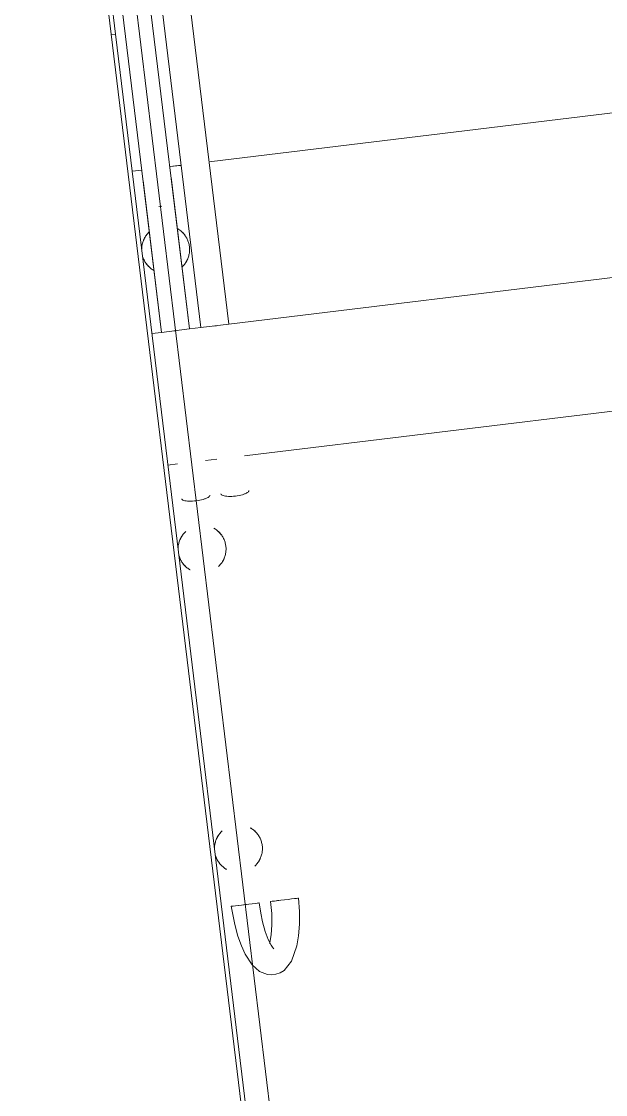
# Model space of a CAD drawing. Header units: metres. Extents: x 400403 to 400526, y 4543947 to 4544120.
# Drawn here: x 400459.229 to 400460.264, y 4544058.724 to 4544060.627 of the extents above; entities that cross this region are included whole.
import ezdxf

# ---------------------------------------------------------------- set-up
doc = ezdxf.new("R2010")
doc.units = ezdxf.units.M
for name, color, linetype, lineweight in [('A_HANDRAIL', 7, 'Continuous', 5), ('A_STAIR', 7, 'Continuous', 15), ('G-PLANOTM', 7, 'Continuous', 13)]:
    doc.layers.add(name, color=color, linetype=linetype, lineweight=lineweight)
doc.layers.add('A_RC', color=7, linetype='Continuous', lineweight=15, true_color=0x007f00)

# ---------------------------------------------------------------- blocks, each defined once
blk = doc.blocks.new('Railing - _start post-V2-PERON KAT _1_10 _-3_21_ KOTU TUĞLA DUVAR PLANI - 1_2')
at = {"layer": 'A_HANDRAIL', "color": 9, "true_color": 0xc0c0c0}
for p, q in [((-0.025, 0.735), (-0.0241, 0.735)), ((-0.0241, 0.735), (-0.0177, 0.735)), ((-0.0177, 0.735), (-0.0065, 0.735)), ((-0.0065, 0.735), (-0.0125, 0.735)), ((-0.0065, 0.735), (0.0065, 0.735)), ((0.0125, 0.735), (0.0065, 0.735)), ((0.0065, 0.735), (0.0177, 0.735)), ((0.0177, 0.735), (0.0241, 0.735)), ((0.0241, 0.735), (0.025, 0.735)), ((0.045, 0.735), (0.0459, 0.735)), ((0.0459, 0.735), (0.0523, 0.735)), ((0.0523, 0.735), (0.0635, 0.735)), ((0.0635, 0.735), (0.0575, 0.735)), ((0.0635, 0.735), (0.0765, 0.735)), ((0.0825, 0.735), (0.0765, 0.735)), ((0.0765, 0.735), (0.0825, 0.735)), ((0.0825, 0.735), (0.0877, 0.735)), ((0.0877, 0.735), (0.0916, 0.735)), ((0.0916, 0.735), (0.0941, 0.735)), ((0.0941, 0.735), (0.095, 0.735)), ((-0.003, -0.29), (-0.0005, -0.29)), ((0, -0.29), (0.003, -0.29)), ((0.067, -0.29), (0.073, -0.29))]:
    blk.add_line(p, q, dxfattribs=at)
at = {"layer": 'A_HANDRAIL', "color": 9, "true_color": 0xc0c0c0, "flags": 128}
for points in [[(0.095, 0.735), (0.0938, 0.7586), (0.0911, 0.7813), (0.0871, 0.8014), (0.0821, 0.8186), (0.0693, 0.8445), (0.0541, 0.8591), (0.0466, 0.8626), (0.039, 0.8643), (0.0314, 0.8644), (0.0241, 0.8628), (0.0109, 0.8556), (-0.0005, 0.8427), (-0.0109, 0.822), (-0.0157, 0.807), (-0.0198, 0.7889), (-0.0229, 0.768), (-0.025, 0.735)], [(0.041, 0.8191), (0.0404, 0.8184), (0.0387, 0.816), (0.0368, 0.8122), (0.0327, 0.8015), (0.0291, 0.7869), (0.0264, 0.7688), (0.0253, 0.7535), (0.025, 0.735)], [(0.045, 0.735), (0.0446, 0.7563), (0.0426, 0.7765), (0.0394, 0.7938), (0.0353, 0.8072), (0.0346, 0.8088)], [(-0.0217, 0.735), (-0.0241, 0.735), (-0.025, 0.735)], [(-0.0125, 0.735), (-0.0177, 0.735), (-0.0217, 0.735)], [(0.0065, 0.735), (0, 0.735), (-0.0065, 0.735)], [(0.025, 0.735), (0.0241, 0.735), (0.0216, 0.735), (0.0177, 0.735), (0.0125, 0.735)], [(0.0483, 0.735), (0.0459, 0.735), (0.045, 0.735)], [(0.0575, 0.735), (0.0523, 0.735), (0.0483, 0.735)], [(0.0765, 0.735), (0.07, 0.735), (0.0635, 0.735)], [(0.0916, 0.735), (0.0877, 0.735), (0.0825, 0.735)], [(0.095, 0.735), (0.0941, 0.735), (0.0916, 0.735)], [(-0.0254, 0.6691), (-0.0267, 0.668), (-0.028, 0.667), (-0.0293, 0.6658), (-0.0305, 0.6646), (-0.0316, 0.6634), (-0.0328, 0.6621), (-0.0338, 0.6607), (-0.0348, 0.6594), (-0.0358, 0.658), (-0.0367, 0.6565), (-0.0375, 0.655), (-0.0383, 0.6535), (-0.039, 0.652), (-0.0396, 0.6504), (-0.0402, 0.6488), (-0.0407, 0.6472), (-0.0412, 0.6455), (-0.0416, 0.6439), (-0.0419, 0.6422), (-0.0421, 0.6408)], [(0.0254, 0.6009), (0.0267, 0.602), (0.028, 0.603), (0.0293, 0.6042), (0.0305, 0.6054), (0.0316, 0.6066), (0.0328, 0.6079), (0.0338, 0.6093), (0.0348, 0.6106), (0.0358, 0.612), (0.0367, 0.6135), (0.0375, 0.615), (0.0383, 0.6165), (0.039, 0.618), (0.0396, 0.6196), (0.0402, 0.6212), (0.0407, 0.6228), (0.0412, 0.6245), (0.0416, 0.6261), (0.0419, 0.6278), (0.0421, 0.6295), (0.0423, 0.6311), (0.0424, 0.6328), (0.0425, 0.6345), (0.0425, 0.6362), (0.0424, 0.6379), (0.0422, 0.6396), (0.042, 0.6413), (0.0417, 0.643), (0.0414, 0.6447), (0.041, 0.6463), (0.0405, 0.6479), (0.0399, 0.6495), (0.0393, 0.6511), (0.0386, 0.6527), (0.0379, 0.6542), (0.0371, 0.6557), (0.0362, 0.6572), (0.0353, 0.6586), (0.0344, 0.66), (0.0333, 0.6614), (0.0323, 0.6627), (0.0311, 0.6639), (0.0299, 0.6652), (0.0287, 0.6663), (0.0274, 0.6675), (0.0261, 0.6685), (0.0249, 0.6694)], [(-0.042, 0.6287), (-0.0417, 0.627), (-0.0414, 0.6253), (-0.041, 0.6237), (-0.0405, 0.6221), (-0.0399, 0.6205), (-0.0393, 0.6189), (-0.0386, 0.6173), (-0.0379, 0.6158), (-0.0371, 0.6143), (-0.0362, 0.6128), (-0.0353, 0.6114), (-0.0344, 0.61), (-0.0333, 0.6086), (-0.0323, 0.6073), (-0.0311, 0.6061), (-0.0299, 0.6048), (-0.0287, 0.6037), (-0.0274, 0.6025), (-0.0261, 0.6015), (-0.0248, 0.6005)], [(-0.0254, 0.1341), (-0.0267, 0.133), (-0.028, 0.132), (-0.0293, 0.1308), (-0.0305, 0.1296), (-0.0316, 0.1284), (-0.0328, 0.1271), (-0.0338, 0.1257), (-0.0348, 0.1244), (-0.0358, 0.123), (-0.0367, 0.1215), (-0.0375, 0.12), (-0.0383, 0.1185), (-0.039, 0.117), (-0.0396, 0.1154), (-0.0402, 0.1138), (-0.0407, 0.1122), (-0.0412, 0.1105), (-0.0416, 0.1089), (-0.0419, 0.1072), (-0.0421, 0.1058)], [(0.0254, 0.0659), (0.0267, 0.067), (0.028, 0.068), (0.0293, 0.0692), (0.0305, 0.0704), (0.0316, 0.0716), (0.0328, 0.0729), (0.0338, 0.0743), (0.0348, 0.0756), (0.0358, 0.077), (0.0367, 0.0785), (0.0375, 0.08), (0.0383, 0.0815), (0.039, 0.083), (0.0396, 0.0846), (0.0402, 0.0862), (0.0407, 0.0878), (0.0412, 0.0895), (0.0416, 0.0911), (0.0419, 0.0928), (0.0421, 0.0945), (0.0423, 0.0961), (0.0424, 0.0978), (0.0425, 0.0995), (0.0425, 0.1012), (0.0424, 0.1029), (0.0422, 0.1046), (0.042, 0.1063), (0.0417, 0.108), (0.0414, 0.1097), (0.041, 0.1113), (0.0405, 0.1129), (0.0399, 0.1145), (0.0393, 0.1161), (0.0386, 0.1177), (0.0379, 0.1192), (0.0371, 0.1207), (0.0362, 0.1222), (0.0353, 0.1236), (0.0344, 0.125), (0.0333, 0.1264), (0.0323, 0.1277), (0.0311, 0.1289), (0.0299, 0.1302), (0.0287, 0.1313), (0.0274, 0.1325), (0.0261, 0.1335), (0.0253, 0.1342)], [(-0.042, 0.0937), (-0.0417, 0.092), (-0.0414, 0.0903), (-0.041, 0.0887), (-0.0405, 0.0871), (-0.0399, 0.0855), (-0.0393, 0.0839), (-0.0386, 0.0823), (-0.0379, 0.0808), (-0.0371, 0.0793), (-0.0362, 0.0778), (-0.0353, 0.0764), (-0.0344, 0.075), (-0.0333, 0.0736), (-0.0323, 0.0723), (-0.0311, 0.0711), (-0.0299, 0.0698), (-0.0287, 0.0687), (-0.0274, 0.0675), (-0.0261, 0.0665), (-0.025, 0.0656)]]:
    blk.add_lwpolyline(points, dxfattribs=at)
at = {"layer": 'A_HANDRAIL', "color": 9, "true_color": 0xc0c0c0}
for centre, start, end in [((0, 0.635), 127.0796, 129.319), ((0, 0.635), 50.681, 52.9204), ((0, 0.635), 139.6378, 150), ((0, 0.635), 30, 40.3622), ((0, 0.635), 210, 220.3622), ((0, 0.635), 319.6378, 330), ((0, 0.635), 230.681, 233.0705), ((0, 0.635), 306.9295, 309.319), ((0, 0.1), 127.2309, 129.319), ((0, 0.1), 50.681, 52.7691), ((0, 0.1), 139.6378, 150), ((0, 0.1), 30, 40.3622), ((0, 0.1), 210, 220.3622), ((0, 0.1), 319.6378, 330), ((0, 0.1), 230.681, 232.7691), ((0, 0.1), 307.2309, 309.066)]:
    blk.add_arc(centre, 0.0425, start, end, dxfattribs=at)
for points in [[(-0.025, 0.007), (-0.025, 0.0076), (-0.0244, 0.0088), (-0.0219, 0.0104), (-0.0179, 0.0119), (-0.0109, 0.0133), (0, 0.0141), (0.0109, 0.0133), (0.0179, 0.0119), (0.0219, 0.0104), (0.0244, 0.0088), (0.025, 0.0076), (0.025, 0.007)], [(0.045, 0.007), (0.045, 0.0076), (0.0456, 0.0088), (0.0481, 0.0104), (0.0521, 0.0119), (0.0591, 0.0133), (0.07, 0.0141), (0.0809, 0.0133), (0.0879, 0.0119), (0.0919, 0.0104), (0.0944, 0.0088), (0.095, 0.0076), (0.095, 0.007)]]:
    blk.add_open_spline(points, degree=3, knots=[0, 0, 0, 0, 0.083333, 0.166667, 0.25, 0.333333, 0.5, 0.666667, 0.75, 0.833333, 0.916667, 1, 1, 1, 1], dxfattribs=at)
blk = doc.blocks.new('Railing - Baluster-V3-PERON KAT _1_10 _-3_21_ KOTU TUĞLA DUVAR PLANI - 1_2')
at = {"layer": 'A_HANDRAIL', "color": 9, "true_color": 0xc0c0c0, "flags": 128}
for points in [[(-0.0254, 0.0341), (-0.0267, 0.033), (-0.028, 0.032), (-0.0293, 0.0308), (-0.0305, 0.0296), (-0.0316, 0.0284), (-0.0328, 0.0271), (-0.0338, 0.0257), (-0.0348, 0.0244), (-0.0358, 0.023), (-0.0367, 0.0215), (-0.0375, 0.02), (-0.0383, 0.0185), (-0.039, 0.017), (-0.0396, 0.0154), (-0.0402, 0.0138), (-0.0407, 0.0122), (-0.0412, 0.0105), (-0.0416, 0.0089), (-0.0419, 0.0072), (-0.0421, 0.0058)], [(0.0254, -0.0341), (0.0267, -0.033), (0.028, -0.032), (0.0293, -0.0308), (0.0305, -0.0296), (0.0316, -0.0284), (0.0328, -0.0271), (0.0338, -0.0257), (0.0348, -0.0244), (0.0358, -0.023), (0.0367, -0.0215), (0.0375, -0.02), (0.0383, -0.0185), (0.039, -0.017), (0.0396, -0.0154), (0.0402, -0.0138), (0.0407, -0.0122), (0.0412, -0.0105), (0.0416, -0.0089), (0.0419, -0.0072), (0.0421, -0.0055), (0.0423, -0.0039), (0.0424, -0.0022), (0.0425, -0.0005), (0.0425, 0.0012), (0.0424, 0.0029), (0.0422, 0.0046), (0.042, 0.0063), (0.0417, 0.008), (0.0414, 0.0097), (0.041, 0.0113), (0.0405, 0.0129), (0.0399, 0.0145), (0.0393, 0.0161), (0.0386, 0.0177), (0.0379, 0.0192), (0.0371, 0.0207), (0.0362, 0.0222), (0.0353, 0.0236), (0.0344, 0.025), (0.0333, 0.0264), (0.0323, 0.0277), (0.0311, 0.0289), (0.0299, 0.0302), (0.0287, 0.0313), (0.0274, 0.0325), (0.0261, 0.0335), (0.025, 0.0344)], [(-0.042, -0.0063), (-0.0417, -0.008), (-0.0414, -0.0097), (-0.041, -0.0113), (-0.0405, -0.0129), (-0.0399, -0.0145), (-0.0393, -0.0161), (-0.0386, -0.0177), (-0.0379, -0.0192), (-0.0371, -0.0207), (-0.0362, -0.0222), (-0.0353, -0.0236), (-0.0344, -0.025), (-0.0333, -0.0264), (-0.0323, -0.0277), (-0.0311, -0.0289), (-0.0299, -0.0302), (-0.0287, -0.0313), (-0.0274, -0.0325), (-0.0261, -0.0335), (-0.025, -0.0344)]]:
    blk.add_lwpolyline(points, dxfattribs=at)
at = {"layer": 'A_HANDRAIL', "color": 9, "true_color": 0xc0c0c0}
for start, end in [(139.6378, 150), (127.2319, 129.319), (50.681, 52.7681), (30, 40.3622), (210, 220.3622), (230.681, 232.7681), (307.2319, 309.319), (319.6378, 330)]:
    blk.add_arc((0, 0), 0.0425, start, end, dxfattribs=at)
blk = doc.blocks.new('Railing - Railing-2368238-PERON KAT _1_10 _-3_21_ KOTU TUĞLA DUVAR PLANI - 1_2')
at = {"layer": 'A_HANDRAIL', "color": 9, "true_color": 0xc0c0c0}
for p, q in [((65.1716, 23.8968), (64.0864, 24.6852)), ((65.1422, 23.8563), (64.0759, 24.631)), ((65.1716, 23.8968), (65.1422, 23.8563))]:
    blk.add_line(p, q, dxfattribs=at)
at = {"extrusion": (0, 0, -1), "zscale": -1, "rotation": 126.0000000000003}
for name, p in [('Railing - Baluster-V3-PERON KAT _1_10 _-3_21_ KOTU TUĞLA DUVAR PLANI - 1_2', (-64.9984, 23.9051)), ('Railing - _start post-V2-PERON KAT _1_10 _-3_21_ KOTU TUĞLA DUVAR PLANI - 1_2', (-65.3504, 23.6494))]:
    blk.add_blockref(name, p, dxfattribs=at)
blk = doc.blocks.new('Top Rail Type - Top Rail_Internal_-2368279-PERON KAT _1_10 _-3_21_ KOTU TUĞLA DUVAR PLANI - 1_2')
at = {"layer": 'A_HANDRAIL', "color": 9, "true_color": 0xc0c0c0}
for p, q in [((65.1304, 23.8401), (64.911, 23.9995)), ((64.8816, 23.9591), (65.1011, 23.7997)), ((64.9346, 23.9483), (64.9377, 23.9525))]:
    blk.add_line(p, q, dxfattribs=at)
blk = doc.blocks.new('Top Rail Type - Top Rail_Internal_-V5-PERON KAT _1_10 _-3_21_ KOTU TUĞLA DUVAR PLANI - 1_2')
at = {"layer": 'A_HANDRAIL', "color": 9, "true_color": 0xc0c0c0}
for p, q in [((65.1304, 23.8401), (64.0717, 24.6093)), ((65.1011, 23.7997), (64.0612, 24.5552)), ((65.1011, 23.7997), (65.1304, 23.8401))]:
    blk.add_line(p, q, dxfattribs=at)
blk = doc.blocks.new('D1010-30_Escalator - H_6120-V18-PERON KAT _1_10 _-3_21_ KOTU TUĞLA DUVAR PLANI - 1_2')
at = {"layer": 'G-PLANOTM'}
for p, q in [((0.56, -8.5651), (0.56, -3.5551)), ((0.51, -5.1098), (0.51, -8.5251)), ((0.5179, -5.2845), (0.5179, -5.1016)), ((0.51, -5.2845), (0.5179, -5.2845)), ((0.5179, -5.2845), (0.5179, -6.0479)), ((0.5179, -6.0479), (0.5179, -7.3752))]:
    blk.add_line(p, q, dxfattribs=at)
blk = doc.blocks.new('M09-PRT-S24-ZZ-M3-ARC-01_rvt-1-PERON KAT _1_10 _-3_21_ KOTU TUĞLA DUVAR PLANI - 1_2')
at = {"layer": 'A_STAIR', "color": 9, "lineweight": 5, "true_color": 0xc0c0c0}
for p, q in [((64.937, 24.0672), (65.9421, 25.4506)), ((64.937, 24.0672), (65.9421, 25.4506)), ((65.1716, 23.8968), (66.1767, 25.2802)), ((65.1716, 23.8968), (66.1767, 25.2802)), ((64.8958, 24.0106), (64.9069, 24.0258)), ((64.8958, 24.0106), (64.9069, 24.0258)), ((64.8564, 23.9563), (64.8664, 23.9701)), ((64.8564, 23.9563), (64.8664, 23.9701)), ((65.1304, 23.8401), (65.1422, 23.8563)), ((65.1304, 23.8401), (65.1422, 23.8563)), ((65.091, 23.7859), (65.1011, 23.7997)), ((65.091, 23.7859), (65.1011, 23.7997))]:
    blk.add_line(p, q, dxfattribs=at)
at = {"lineweight": 15, "rotation": 53.99999999999949}
blk.add_blockref('D1010-30_Escalator - H_6120-V18-PERON KAT _1_10 _-3_21_ KOTU TUĞLA DUVAR PLANI - 1_2', (60.0786, 26.7874), dxfattribs=at)
at = {"lineweight": 15}
for name in ['Railing - Railing-2368238-PERON KAT _1_10 _-3_21_ KOTU TUĞLA DUVAR PLANI - 1_2', 'Top Rail Type - Top Rail_Internal_-V5-PERON KAT _1_10 _-3_21_ KOTU TUĞLA DUVAR PLANI - 1_2', 'Top Rail Type - Top Rail_Internal_-2368279-PERON KAT _1_10 _-3_21_ KOTU TUĞLA DUVAR PLANI - 1_2']:
    blk.add_blockref(name, (0, 0), dxfattribs=at)
blk = doc.blocks.new('M09-PRT-S24-ZZ-M3-STR-01_rvt-1-PERON KAT _1_10 _-3_21_ KOTU TUĞLA DUVAR PLANI - 1_2')
at = {"layer": 'A_RC'}
for p, q in [((66.3669, 25.1422), (65.3616, 23.7585)), ((65.3324, 23.7183), (65.3205, 23.7019)), ((65.2913, 23.6617), (65.2811, 23.6477))]:
    blk.add_line(p, q, dxfattribs=at)
blk = doc.blocks.new('Railing - _start post-V2-PERON KAT _1_10 _-3_21_ KOTU TUĞLA DUVAR PLANI - 2_2')
at = {"layer": 'A_HANDRAIL', "color": 9, "lineweight": 5, "true_color": 0xc0c0c0}
for p, q in [((-0.025, 0.735), (-0.0241, 0.735)), ((-0.0241, 0.735), (-0.0177, 0.735)), ((-0.0177, 0.735), (-0.0065, 0.735)), ((-0.0065, 0.735), (-0.0125, 0.735)), ((-0.0065, 0.735), (0.0065, 0.735)), ((0.0125, 0.735), (0.0065, 0.735)), ((0.0065, 0.735), (0.0177, 0.735)), ((0.0177, 0.735), (0.0241, 0.735)), ((0.0241, 0.735), (0.025, 0.735)), ((0.045, 0.735), (0.0459, 0.735)), ((0.0459, 0.735), (0.0523, 0.735)), ((0.0523, 0.735), (0.0635, 0.735)), ((0.0635, 0.735), (0.0575, 0.735)), ((0.0635, 0.735), (0.0765, 0.735)), ((0.0825, 0.735), (0.0765, 0.735)), ((0.0765, 0.735), (0.0825, 0.735)), ((0.0825, 0.735), (0.0877, 0.735)), ((0.0877, 0.735), (0.0916, 0.735)), ((0.0916, 0.735), (0.0941, 0.735)), ((0.0941, 0.735), (0.095, 0.735)), ((-0.003, -0.29), (-0.0005, -0.29)), ((0, -0.29), (0.003, -0.29)), ((0.067, -0.29), (0.073, -0.29))]:
    blk.add_line(p, q, dxfattribs=at)
at = {"layer": 'A_HANDRAIL', "color": 9, "lineweight": 5, "true_color": 0xc0c0c0, "flags": 128}
for points in [[(0.095, 0.735), (0.0938, 0.7586), (0.0911, 0.7813), (0.0871, 0.8014), (0.0821, 0.8186), (0.0693, 0.8445), (0.0541, 0.8591), (0.0466, 0.8626), (0.039, 0.8643), (0.0314, 0.8644), (0.0241, 0.8628), (0.0109, 0.8556), (-0.0005, 0.8427), (-0.0109, 0.822), (-0.0157, 0.807), (-0.0198, 0.7889), (-0.0229, 0.768), (-0.025, 0.735)], [(0.041, 0.8191), (0.0404, 0.8184), (0.0387, 0.816), (0.0368, 0.8122), (0.0327, 0.8015), (0.0291, 0.7869), (0.0264, 0.7688), (0.0253, 0.7535), (0.025, 0.735)], [(0.045, 0.735), (0.0446, 0.7563), (0.0426, 0.7765), (0.0394, 0.7938), (0.0353, 0.8072), (0.0346, 0.8088)], [(-0.0217, 0.735), (-0.0241, 0.735), (-0.025, 0.735)], [(-0.0125, 0.735), (-0.0177, 0.735), (-0.0217, 0.735)], [(0.0065, 0.735), (0, 0.735), (-0.0065, 0.735)], [(0.0216, 0.735), (0.0177, 0.735), (0.0125, 0.735)], [(0.025, 0.735), (0.0241, 0.735), (0.0216, 0.735)], [(0.0483, 0.735), (0.0459, 0.735), (0.045, 0.735)], [(0.0575, 0.735), (0.0523, 0.735), (0.0483, 0.735)], [(0.0765, 0.735), (0.07, 0.735), (0.0635, 0.735)], [(0.0916, 0.735), (0.0877, 0.735), (0.0825, 0.735)], [(0.095, 0.735), (0.0941, 0.735), (0.0916, 0.735)], [(-0.0254, 0.6691), (-0.0267, 0.668), (-0.028, 0.667), (-0.0293, 0.6658), (-0.0305, 0.6646), (-0.0316, 0.6634), (-0.0328, 0.6621), (-0.0338, 0.6607), (-0.0348, 0.6594), (-0.0358, 0.658), (-0.0367, 0.6565), (-0.0375, 0.655), (-0.0383, 0.6535), (-0.039, 0.652), (-0.0396, 0.6504), (-0.0402, 0.6488), (-0.0407, 0.6472), (-0.0412, 0.6455), (-0.0416, 0.6439), (-0.0419, 0.6422), (-0.0421, 0.6408)], [(0.0254, 0.6009), (0.0267, 0.602), (0.028, 0.603), (0.0293, 0.6042), (0.0305, 0.6054), (0.0316, 0.6066), (0.0328, 0.6079), (0.0338, 0.6093), (0.0348, 0.6106), (0.0358, 0.612), (0.0367, 0.6135), (0.0375, 0.615), (0.0383, 0.6165), (0.039, 0.618), (0.0396, 0.6196), (0.0402, 0.6212), (0.0407, 0.6228), (0.0412, 0.6245), (0.0416, 0.6261), (0.0419, 0.6278), (0.0421, 0.6295), (0.0423, 0.6311), (0.0424, 0.6328), (0.0425, 0.6345), (0.0425, 0.6362), (0.0424, 0.6379), (0.0422, 0.6396), (0.042, 0.6413), (0.0417, 0.643), (0.0414, 0.6447), (0.041, 0.6463), (0.0405, 0.6479), (0.0399, 0.6495), (0.0393, 0.6511), (0.0386, 0.6527), (0.0379, 0.6542), (0.0371, 0.6557), (0.0362, 0.6572), (0.0353, 0.6586), (0.0344, 0.66), (0.0333, 0.6614), (0.0323, 0.6627), (0.0311, 0.6639), (0.0299, 0.6652), (0.0287, 0.6663), (0.0274, 0.6675), (0.0261, 0.6685), (0.0249, 0.6694)], [(-0.042, 0.6287), (-0.0417, 0.627), (-0.0414, 0.6253), (-0.041, 0.6237), (-0.0405, 0.6221), (-0.0399, 0.6205), (-0.0393, 0.6189), (-0.0386, 0.6173), (-0.0379, 0.6158), (-0.0371, 0.6143), (-0.0362, 0.6128), (-0.0353, 0.6114), (-0.0344, 0.61), (-0.0333, 0.6086), (-0.0323, 0.6073), (-0.0311, 0.6061), (-0.0299, 0.6048), (-0.0287, 0.6037), (-0.0274, 0.6025), (-0.0261, 0.6015), (-0.0248, 0.6005)], [(-0.0254, 0.1341), (-0.0267, 0.133), (-0.028, 0.132), (-0.0293, 0.1308), (-0.0305, 0.1296), (-0.0316, 0.1284), (-0.0328, 0.1271), (-0.0338, 0.1257), (-0.0348, 0.1244), (-0.0358, 0.123), (-0.0367, 0.1215), (-0.0375, 0.12), (-0.0383, 0.1185), (-0.039, 0.117), (-0.0396, 0.1154), (-0.0402, 0.1138), (-0.0407, 0.1122), (-0.0412, 0.1105), (-0.0416, 0.1089), (-0.0419, 0.1072), (-0.0421, 0.1058)], [(0.0254, 0.0659), (0.0267, 0.067), (0.028, 0.068), (0.0293, 0.0692), (0.0305, 0.0704), (0.0316, 0.0716), (0.0328, 0.0729), (0.0338, 0.0743), (0.0348, 0.0756), (0.0358, 0.077), (0.0367, 0.0785), (0.0375, 0.08), (0.0383, 0.0815), (0.039, 0.083), (0.0396, 0.0846), (0.0402, 0.0862), (0.0407, 0.0878), (0.0412, 0.0895), (0.0416, 0.0911), (0.0419, 0.0928), (0.0421, 0.0945), (0.0423, 0.0961), (0.0424, 0.0978), (0.0425, 0.0995), (0.0425, 0.1012), (0.0424, 0.1029), (0.0422, 0.1046), (0.042, 0.1063), (0.0417, 0.108), (0.0414, 0.1097), (0.041, 0.1113), (0.0405, 0.1129), (0.0399, 0.1145), (0.0393, 0.1161), (0.0386, 0.1177), (0.0379, 0.1192), (0.0371, 0.1207), (0.0362, 0.1222), (0.0353, 0.1236), (0.0344, 0.125), (0.0333, 0.1264), (0.0323, 0.1277), (0.0311, 0.1289), (0.0299, 0.1302), (0.0287, 0.1313), (0.0274, 0.1325), (0.0261, 0.1335), (0.025, 0.1344)], [(-0.042, 0.0937), (-0.0417, 0.092), (-0.0414, 0.0903), (-0.041, 0.0887), (-0.0405, 0.0871), (-0.0399, 0.0855), (-0.0393, 0.0839), (-0.0386, 0.0823), (-0.0379, 0.0808), (-0.0371, 0.0793), (-0.0362, 0.0778), (-0.0353, 0.0764), (-0.0344, 0.075), (-0.0333, 0.0736), (-0.0323, 0.0723), (-0.0311, 0.0711), (-0.0299, 0.0698), (-0.0287, 0.0687), (-0.0274, 0.0675), (-0.0261, 0.0665), (-0.025, 0.0656)]]:
    blk.add_lwpolyline(points, dxfattribs=at)
at = {"layer": 'A_HANDRAIL', "color": 9, "lineweight": 5, "true_color": 0xc0c0c0}
for centre, start, end in [((0, 0.635), 127.0796, 129.319), ((0, 0.635), 50.681, 52.9204), ((0, 0.635), 139.6378, 150), ((0, 0.635), 30, 40.3622), ((0, 0.635), 210, 219.7291), ((0, 0.635), 319.6378, 330), ((0, 0.635), 230.681, 233.0705), ((0, 0.635), 306.9295, 309.319), ((0, 0.1), 127.2309, 129.319), ((0, 0.1), 50.681, 52.7691), ((0, 0.1), 139.6378, 150), ((0, 0.1), 30, 40.3622), ((0, 0.1), 210, 220.3622), ((0, 0.1), 319.6378, 330), ((0, 0.1), 230.681, 232.7691), ((0, 0.1), 307.2309, 309.319)]:
    blk.add_arc(centre, 0.0425, start, end, dxfattribs=at)
for points in [[(-0.025, 0.007), (-0.025, 0.0076), (-0.0244, 0.0088), (-0.0219, 0.0104), (-0.0179, 0.0119), (-0.0109, 0.0133), (0, 0.0141), (0.0109, 0.0133), (0.0179, 0.0119), (0.0219, 0.0104), (0.0244, 0.0088), (0.025, 0.0076), (0.025, 0.007)], [(0.045, 0.007), (0.045, 0.0076), (0.0456, 0.0088), (0.0481, 0.0104), (0.0521, 0.0119), (0.0591, 0.0133), (0.07, 0.0141), (0.0809, 0.0133), (0.0879, 0.0119), (0.0919, 0.0104), (0.0944, 0.0088), (0.095, 0.0076), (0.095, 0.007)]]:
    blk.add_open_spline(points, degree=3, knots=[0, 0, 0, 0, 0.083333, 0.166667, 0.25, 0.333333, 0.5, 0.666667, 0.75, 0.833333, 0.916667, 1, 1, 1, 1], dxfattribs=at)
blk = doc.blocks.new('Railing - Baluster-V3-PERON KAT _1_10 _-3_21_ KOTU TUĞLA DUVAR PLANI - 2_2')
at = {"layer": 'A_HANDRAIL', "color": 9, "lineweight": 5, "true_color": 0xc0c0c0, "flags": 128}
for points in [[(-0.0254, 0.0341), (-0.0267, 0.033), (-0.028, 0.032), (-0.0293, 0.0308), (-0.0305, 0.0296), (-0.0316, 0.0284), (-0.0328, 0.0271), (-0.0338, 0.0257), (-0.0348, 0.0244), (-0.0358, 0.023), (-0.0367, 0.0215), (-0.0375, 0.02), (-0.0383, 0.0185), (-0.039, 0.017), (-0.0396, 0.0154), (-0.0402, 0.0138), (-0.0407, 0.0122), (-0.0412, 0.0105), (-0.0416, 0.0089), (-0.0419, 0.0072), (-0.0421, 0.0058)], [(0.0254, -0.0341), (0.0267, -0.033), (0.028, -0.032), (0.0293, -0.0308), (0.0305, -0.0296), (0.0316, -0.0284), (0.0328, -0.0271), (0.0338, -0.0257), (0.0348, -0.0244), (0.0358, -0.023), (0.0367, -0.0215), (0.0375, -0.02), (0.0383, -0.0185), (0.039, -0.017), (0.0396, -0.0154), (0.0402, -0.0138), (0.0407, -0.0122), (0.0412, -0.0105), (0.0416, -0.0089), (0.0419, -0.0072), (0.0421, -0.0055), (0.0423, -0.0039), (0.0424, -0.0022), (0.0425, -0.0005), (0.0425, 0.0012), (0.0424, 0.0029), (0.0422, 0.0046), (0.042, 0.0063), (0.0417, 0.008), (0.0414, 0.0097), (0.041, 0.0113), (0.0405, 0.0129), (0.0399, 0.0145), (0.0393, 0.0161), (0.0386, 0.0177), (0.0379, 0.0192), (0.0371, 0.0207), (0.0362, 0.0222), (0.0353, 0.0236), (0.0344, 0.025), (0.0333, 0.0264), (0.0323, 0.0277), (0.0311, 0.0289), (0.0299, 0.0302), (0.0287, 0.0313), (0.0274, 0.0325), (0.0261, 0.0335), (0.025, 0.0344)], [(-0.042, -0.0063), (-0.0417, -0.008), (-0.0414, -0.0097), (-0.041, -0.0113), (-0.0405, -0.0129), (-0.0399, -0.0145), (-0.0393, -0.0161), (-0.0386, -0.0177), (-0.0379, -0.0192), (-0.0371, -0.0207), (-0.0362, -0.0222), (-0.0353, -0.0236), (-0.0344, -0.025), (-0.0333, -0.0264), (-0.0323, -0.0277), (-0.0311, -0.0289), (-0.0299, -0.0302), (-0.0287, -0.0313), (-0.0274, -0.0325), (-0.0261, -0.0335), (-0.025, -0.0344)]]:
    blk.add_lwpolyline(points, dxfattribs=at)
at = {"layer": 'A_HANDRAIL', "color": 9, "lineweight": 5, "true_color": 0xc0c0c0}
for start, end in [(139.6378, 150), (127.2319, 129.319), (50.681, 52.7681), (30, 40.3622), (210, 220.3622), (230.681, 232.7681), (307.2319, 309.319), (319.6378, 330)]:
    blk.add_arc((0, 0), 0.0425, start, end, dxfattribs=at)
blk = doc.blocks.new('Railing - Railing-2368238-PERON KAT _1_10 _-3_21_ KOTU TUĞLA DUVAR PLANI - 2_2')
at = {"layer": 'A_HANDRAIL', "color": 9, "lineweight": 5, "true_color": 0xc0c0c0}
for p, q in [((65.1716, 23.8968), (64.0864, 24.6852)), ((65.1422, 23.8563), (64.0759, 24.631)), ((65.1716, 23.8968), (65.1422, 23.8563))]:
    blk.add_line(p, q, dxfattribs=at)
at = {"extrusion": (0, 0, -1), "zscale": -1, "rotation": 126.0000000000003}
for name, p in [('Railing - Baluster-V3-PERON KAT _1_10 _-3_21_ KOTU TUĞLA DUVAR PLANI - 2_2', (-64.9984, 23.9051)), ('Railing - _start post-V2-PERON KAT _1_10 _-3_21_ KOTU TUĞLA DUVAR PLANI - 2_2', (-65.3504, 23.6494))]:
    blk.add_blockref(name, p, dxfattribs=at)
blk = doc.blocks.new('Top Rail Type - Top Rail_Internal_-2368279-PERON KAT _1_10 _-3_21_ KOTU TUĞLA DUVAR PLANI - 2_2')
at = {"layer": 'A_HANDRAIL', "color": 9, "lineweight": 5, "true_color": 0xc0c0c0}
for p, q in [((65.1304, 23.8401), (64.911, 23.9995)), ((64.8816, 23.9591), (65.1011, 23.7997)), ((64.9346, 23.9483), (64.9377, 23.9525))]:
    blk.add_line(p, q, dxfattribs=at)
blk = doc.blocks.new('Top Rail Type - Top Rail_Internal_-V5-PERON KAT _1_10 _-3_21_ KOTU TUĞLA DUVAR PLANI - 2_2')
at = {"layer": 'A_HANDRAIL', "color": 9, "lineweight": 5, "true_color": 0xc0c0c0}
for p, q in [((65.1304, 23.8401), (64.0717, 24.6093)), ((65.1011, 23.7997), (64.0612, 24.5552)), ((65.1011, 23.7997), (65.1304, 23.8401))]:
    blk.add_line(p, q, dxfattribs=at)
blk = doc.blocks.new('D1010-30_Escalator - H_6120-V16-PERON KAT _1_10 _-3_21_ KOTU TUĞLA DUVAR PLANI - 2_2')
at = {"layer": 'G-PLANOTM'}
for p, q in [((0.56, -8.5651), (0.56, -3.5551)), ((0.51, -5.1098), (0.51, -8.5251)), ((0.5179, -5.2845), (0.5179, -5.1016)), ((0.51, -5.2845), (0.5179, -5.2845)), ((0.5179, -5.2845), (0.5179, -6.0479)), ((0.5179, -6.0479), (0.5179, -7.3752))]:
    blk.add_line(p, q, dxfattribs=at)
blk = doc.blocks.new('M09-PRT-S24-ZZ-M3-ARC-01_rvt-1-PERON KAT _1_10 _-3_21_ KOTU TUĞLA DUVAR PLANI - 2_2')
at = {"layer": 'A_STAIR', "color": 9, "lineweight": 5, "true_color": 0xc0c0c0}
for p, q in [((64.937, 24.0672), (65.9421, 25.4506)), ((64.937, 24.0672), (65.9421, 25.4506)), ((65.1716, 23.8968), (66.1767, 25.2802)), ((65.1716, 23.8968), (66.1767, 25.2802)), ((64.8958, 24.0106), (64.9076, 24.0268)), ((64.8958, 24.0106), (64.9076, 24.0268)), ((64.8564, 23.9563), (64.8664, 23.9701)), ((64.8564, 23.9563), (64.8664, 23.9701)), ((65.1304, 23.8401), (65.1422, 23.8563)), ((65.1304, 23.8401), (65.1422, 23.8563)), ((65.091, 23.7859), (65.1011, 23.7997)), ((65.091, 23.7859), (65.1011, 23.7997))]:
    blk.add_line(p, q, dxfattribs=at)
at = {"lineweight": 15}
for name in ['Railing - Railing-2368238-PERON KAT _1_10 _-3_21_ KOTU TUĞLA DUVAR PLANI - 2_2', 'Top Rail Type - Top Rail_Internal_-V5-PERON KAT _1_10 _-3_21_ KOTU TUĞLA DUVAR PLANI - 2_2', 'Top Rail Type - Top Rail_Internal_-2368279-PERON KAT _1_10 _-3_21_ KOTU TUĞLA DUVAR PLANI - 2_2']:
    blk.add_blockref(name, (0, 0), dxfattribs=at)
at = {"lineweight": 15, "rotation": 53.99999999999949}
blk.add_blockref('D1010-30_Escalator - H_6120-V16-PERON KAT _1_10 _-3_21_ KOTU TUĞLA DUVAR PLANI - 2_2', (60.0786, 26.7874), dxfattribs=at)
blk = doc.blocks.new('M09-PRT-S24-ZZ-M3-STR-01_rvt-1-PERON KAT _1_10 _-3_21_ KOTU TUĞLA DUVAR PLANI - 2_2')
at = {"layer": 'A_RC'}
for p, q in [((66.3669, 25.1422), (65.3616, 23.7585)), ((65.3324, 23.7183), (65.3205, 23.7019)), ((65.2913, 23.6617), (65.2811, 23.6477))]:
    blk.add_line(p, q, dxfattribs=at)

msp = doc.modelspace()

# ---------------------------------------------------------------- block references
at = {"lineweight": 5, "rotation": 312.9239939576965}
for name in ['M09-PRT-S24-ZZ-M3-ARC-01_rvt-1-PERON KAT _1_10 _-3_21_ KOTU TUĞLA DUVAR PLANI - 1_2', 'M09-PRT-S24-ZZ-M3-STR-01_rvt-1-PERON KAT _1_10 _-3_21_ KOTU TUĞLA DUVAR PLANI - 1_2', 'M09-PRT-S24-ZZ-M3-ARC-01_rvt-1-PERON KAT _1_10 _-3_21_ KOTU TUĞLA DUVAR PLANI - 2_2', 'M09-PRT-S24-ZZ-M3-STR-01_rvt-1-PERON KAT _1_10 _-3_21_ KOTU TUĞLA DUVAR PLANI - 2_2']:
    msp.add_blockref(name, (400397.71446, 4544091.53809), dxfattribs=at)

doc.saveas('drawing.dxf')
